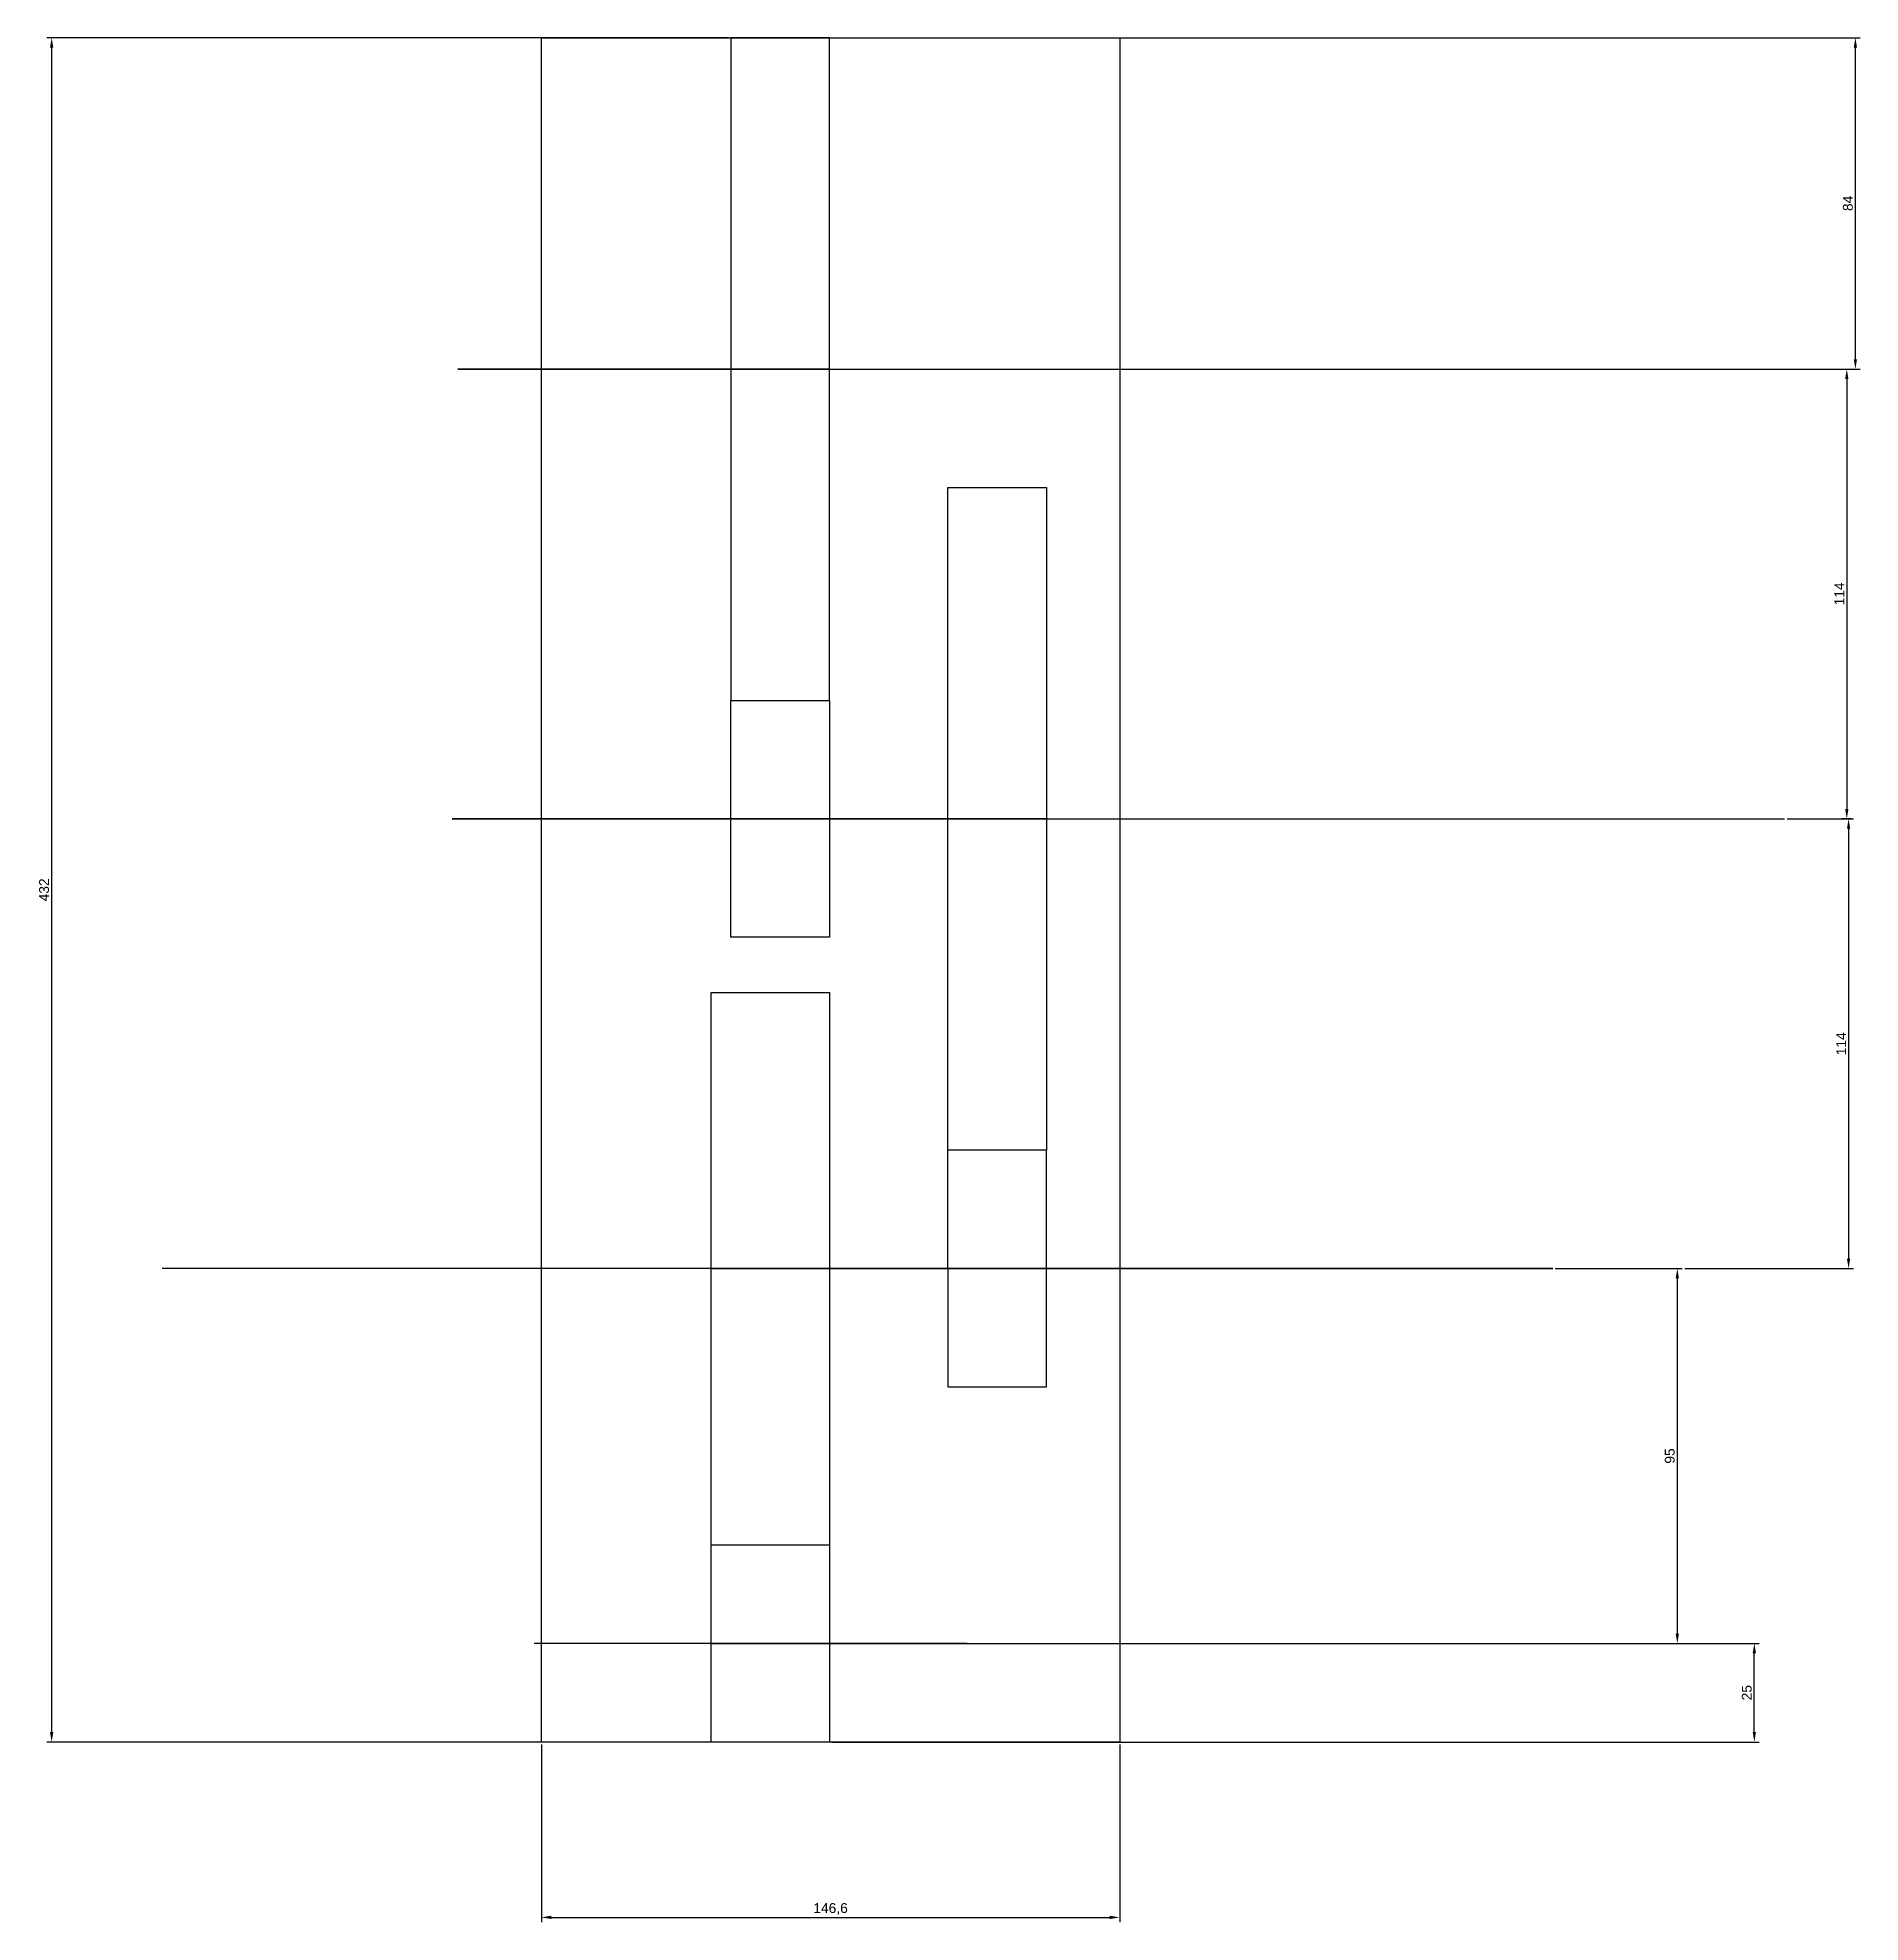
# Model space of a CAD drawing. Header units: millimetres. Extents: x 3093357 to 3093819, y 756222 to 756700.
import ezdxf

# ---------------------------------------------------------------- set-up
doc = ezdxf.new("R2010")
doc.units = ezdxf.units.MM
doc.styles.get("Standard").update_dxf_attribs({"font": 'arial.ttf'})
doc.dimstyles.new('ISO-25', dxfattribs={"dimtxt": 2.5, "dimasz": 2.5, "dimexe": 1.25, "dimexo": 0.625, "dimtad": 1, "dimtxsty": 'Standard', "dimcen": 2.5, "dimadec": 0, "dimazin": 0, "dimtfac": 1, "dimtmove": 0, "dimatfit": 3, "dimfxl": 1, "dimarcsym": 0})

# ---------------------------------------------------------------- blocks, each defined once
blk = doc.blocks.new('*D7')
at = {"color": 0, "lineweight": -2, "transparency": 16777216}
for p, q in [((3093558.45, 756292.58), (3093793.55, 756292.58)), ((3093792.3, 756270.08), (3093792.3, 756290.08)), ((3093558.45, 756267.58), (3093793.55, 756267.58))]:
    blk.add_line(p, q, dxfattribs=at)
at = {"color": 0, "transparency": 16777216}
for points in [[(3093791.88, 756290.08), (3093792.72, 756290.08), (3093792.3, 756292.58)], [(3093791.88, 756270.08), (3093792.72, 756270.08), (3093792.3, 756267.58)]]:
    blk.add_solid(points, dxfattribs=at)
at = {"layer": 'Defpoints', "color": 0, "transparency": 16777216}
for p in [(3093557.82, 756292.58), (3093792.3, 756292.58), (3093557.82, 756267.58)]:
    blk.add_point(p, dxfattribs=at)
at = {"color": 0, "transparency": 16777216, "insert": (3093790.4, 756280.08), "char_height": 2.5, "attachment_point": 5, "rotation": 90}
blk.add_mtext('25', dxfattribs=at)
blk = doc.blocks.new('*D9')
at = {"color": 0, "lineweight": -2, "transparency": 16777216}
for p, q in [((3093741.8, 756387.58), (3093774.02, 756387.58)), ((3093772.77, 756385.08), (3093772.77, 756295.08)), ((3093558.45, 756292.58), (3093774.02, 756292.58))]:
    blk.add_line(p, q, dxfattribs=at)
at = {"color": 0, "transparency": 16777216}
for points in [[(3093772.35, 756385.08), (3093773.19, 756385.08), (3093772.77, 756387.58)], [(3093772.35, 756295.08), (3093773.19, 756295.08), (3093772.77, 756292.58)]]:
    blk.add_solid(points, dxfattribs=at)
at = {"layer": 'Defpoints', "color": 0, "transparency": 16777216}
for p in [(3093741.17, 756387.58), (3093557.82, 756292.58), (3093772.77, 756292.58)]:
    blk.add_point(p, dxfattribs=at)
at = {"color": 0, "transparency": 16777216, "insert": (3093770.87, 756340.08), "char_height": 2.5, "attachment_point": 5, "rotation": 90}
blk.add_mtext('95', dxfattribs=at)
blk = doc.blocks.new('*D10')
at = {"color": 0, "lineweight": -2, "transparency": 16777216}
for p, q in [((3093800.61, 756501.58), (3093817.45, 756501.58)), ((3093816.2, 756499.08), (3093816.2, 756390.08)), ((3093774.65, 756387.58), (3093817.45, 756387.58))]:
    blk.add_line(p, q, dxfattribs=at)
at = {"color": 0, "transparency": 16777216}
for points in [[(3093815.78, 756499.08), (3093816.61, 756499.08), (3093816.2, 756501.58)], [(3093815.78, 756390.08), (3093816.61, 756390.08), (3093816.2, 756387.58)]]:
    blk.add_solid(points, dxfattribs=at)
at = {"layer": 'Defpoints', "color": 0, "transparency": 16777216}
for p in [(3093799.98, 756501.58), (3093774.02, 756387.58), (3093816.2, 756387.58)]:
    blk.add_point(p, dxfattribs=at)
at = {"color": 0, "transparency": 16777216, "insert": (3093814.32, 756444.58), "char_height": 2.5, "attachment_point": 5, "rotation": 90}
blk.add_mtext('114', dxfattribs=at)
blk = doc.blocks.new('*D11')
at = {"color": 0, "lineweight": -2, "transparency": 16777216}
for p, q in [((3093787.69, 756615.58), (3093817, 756615.58)), ((3093815.75, 756613.08), (3093815.75, 756504.08)), ((3093816.82, 756501.58), (3093814.5, 756501.58))]:
    blk.add_line(p, q, dxfattribs=at)
at = {"color": 0, "transparency": 16777216}
for points in [[(3093815.33, 756613.08), (3093816.16, 756613.08), (3093815.75, 756615.58)], [(3093815.33, 756504.08), (3093816.16, 756504.08), (3093815.75, 756501.58)]]:
    blk.add_solid(points, dxfattribs=at)
at = {"layer": 'Defpoints', "color": 0, "transparency": 16777216}
for p in [(3093787.07, 756615.58), (3093815.75, 756501.58), (3093817.45, 756501.58)]:
    blk.add_point(p, dxfattribs=at)
at = {"color": 0, "transparency": 16777216, "insert": (3093813.87, 756558.58), "char_height": 2.5, "attachment_point": 5, "rotation": 90}
blk.add_mtext('114', dxfattribs=at)
blk = doc.blocks.new('*D12')
at = {"color": 0, "lineweight": -2, "transparency": 16777216}
for p, q in [((3093533.45, 756699.58), (3093819.17, 756699.58)), ((3093817.92, 756618.08), (3093817.92, 756697.08)), ((3093533.45, 756615.58), (3093819.17, 756615.58))]:
    blk.add_line(p, q, dxfattribs=at)
at = {"color": 0, "transparency": 16777216}
for points in [[(3093817.51, 756697.08), (3093818.34, 756697.08), (3093817.92, 756699.58)], [(3093817.51, 756618.08), (3093818.34, 756618.08), (3093817.92, 756615.58)]]:
    blk.add_solid(points, dxfattribs=at)
at = {"layer": 'Defpoints', "color": 0, "transparency": 16777216}
for p in [(3093532.82, 756699.58), (3093817.92, 756699.58), (3093532.82, 756615.58)]:
    blk.add_point(p, dxfattribs=at)
at = {"color": 0, "transparency": 16777216, "insert": (3093816.02, 756657.58), "char_height": 2.5, "attachment_point": 5, "rotation": 90}
blk.add_mtext('84', dxfattribs=at)
blk = doc.blocks.new('*D13')
at = {"color": 0, "lineweight": -2, "transparency": 16777216}
for p, q in [((3093532.2, 756699.58), (3093359.35, 756699.58)), ((3093360.6, 756697.08), (3093360.6, 756270.08)), ((3093527.2, 756267.58), (3093359.35, 756267.58))]:
    blk.add_line(p, q, dxfattribs=at)
at = {"color": 0, "transparency": 16777216}
for points in [[(3093360.18, 756697.08), (3093361.02, 756697.08), (3093360.6, 756699.58)], [(3093360.18, 756270.08), (3093361.02, 756270.08), (3093360.6, 756267.58)]]:
    blk.add_solid(points, dxfattribs=at)
at = {"layer": 'Defpoints', "color": 0, "transparency": 16777216}
for p in [(3093532.82, 756699.58), (3093360.6, 756267.58), (3093527.82, 756267.58)]:
    blk.add_point(p, dxfattribs=at)
at = {"color": 0, "transparency": 16777216, "insert": (3093358.7, 756483.58), "char_height": 2.5, "attachment_point": 5, "rotation": 90}
blk.add_mtext('432', dxfattribs=at)
blk = doc.blocks.new('*D14')
at = {"color": 0, "lineweight": -2, "transparency": 16777216}
for p, q in [((3093484.79, 756266.96), (3093484.79, 756221.88)), ((3093631.39, 756266.96), (3093631.39, 756221.88)), ((3093487.29, 756223.13), (3093628.89, 756223.13))]:
    blk.add_line(p, q, dxfattribs=at)
at = {"color": 0, "transparency": 16777216}
for points in [[(3093487.29, 756223.55), (3093487.29, 756222.72), (3093484.79, 756223.13)], [(3093628.89, 756223.55), (3093628.89, 756222.72), (3093631.39, 756223.13)]]:
    blk.add_solid(points, dxfattribs=at)
at = {"layer": 'Defpoints', "color": 0, "transparency": 16777216}
for p in [(3093484.79, 756267.58), (3093631.39, 756267.58), (3093631.39, 756223.13)]:
    blk.add_point(p, dxfattribs=at)
at = {"color": 0, "transparency": 16777216, "insert": (3093558.09, 756225.26), "char_height": 2.5, "attachment_point": 5}
blk.add_mtext('146,6', dxfattribs=at)

msp = doc.modelspace()

# ---------------------------------------------------------------- linework, layer by layer
for p, q in [((3093557.82, 756699.58), (3093532.82, 756699.58)), ((3093532.82, 756699.58), (3093532.82, 756531.58)), ((3093557.82, 756531.58), (3093557.82, 756699.58)), ((3093557.82, 756615.58), (3093463.597, 756615.58)), ((3093463.597, 756615.58), (3093787.069, 756615.58)), ((3093587.82, 756417.58), (3093587.82, 756585.58)), ((3093587.82, 756585.58), (3093612.82, 756585.58)), ((3093612.82, 756585.58), (3093612.82, 756417.58)), ((3093532.82, 756471.58), (3093532.82, 756531.58)), ((3093532.82, 756531.58), (3093557.82, 756531.58)), ((3093557.82, 756531.58), (3093557.82, 756501.58)), ((3093612.82, 756501.58), (3093462.145, 756501.58)), ((3093462.145, 756501.58), (3093799.983, 756501.58)), ((3093587.82, 756501.58), (3093557.82, 756501.58)), ((3093557.82, 756501.58), (3093557.82, 756471.58)), ((3093557.82, 756471.58), (3093532.82, 756471.58)), ((3093527.82, 756317.58), (3093527.82, 756457.58)), ((3093527.82, 756457.58), (3093557.82, 756457.58)), ((3093557.82, 756457.58), (3093557.82, 756330.071)), ((3093612.82, 756417.58), (3093587.82, 756417.58)), ((3093587.82, 756387.58), (3093587.82, 756417.58)), ((3093612.82, 756357.58), (3093612.82, 756417.58)), ((3093741.172, 756387.58), (3093388.629, 756387.58)), ((3093527.82, 756387.58), (3093741.172, 756387.58)), ((3093557.82, 756387.58), (3093587.82, 756387.58)), ((3093587.82, 756387.58), (3093587.82, 756357.58)), ((3093587.82, 756357.58), (3093612.82, 756357.58)), ((3093557.82, 756330.071), (3093557.82, 756317.58)), ((3093527.82, 756317.58), (3093557.82, 756317.58)), ((3093527.82, 756267.58), (3093527.82, 756317.58)), ((3093557.82, 756317.58), (3093557.82, 756267.58)), ((3093592.693, 756292.58), (3093482.927, 756292.58)), ((3093527.82, 756292.58), (3093592.693, 756292.58)), ((3093557.82, 756267.58), (3093527.82, 756267.58))]:
    msp.add_line(p, q)
msp.add_lwpolyline([(3093631.389, 756267.58), (3093484.786, 756267.58), (3093484.786, 756699.58), (3093631.389, 756699.58)], close=True)

# ---------------------------------------------------------------- dimensions: what is measured, and where the dimension line sits
for base, p1, p2, picture, middle in [((3093360.601, 756267.58), (3093532.82, 756699.58), (3093527.82, 756267.58), '*D13', (3093358.699, 756483.58)), ((3093817.922, 756699.58), (3093532.82, 756615.58), (3093532.82, 756699.58), '*D12', (3093816.021, 756657.58)), ((3093815.748, 756501.58), (3093787.069, 756615.58), (3093817.448, 756501.58), '*D11', (3093813.868, 756558.58)), ((3093816.198, 756387.58), (3093799.983, 756501.58), (3093774.021, 756387.58), '*D10', (3093814.318, 756444.58)), ((3093772.771, 756292.58), (3093741.172, 756387.58), (3093557.82, 756292.58), '*D9', (3093770.87, 756340.08)), ((3093792.301, 756292.58), (3093557.82, 756267.58), (3093557.82, 756292.58), '*D7', (3093790.4, 756280.08))]:
    dim = msp.add_linear_dim(base=base, p1=p1, p2=p2, angle=90, dimstyle='ISO-25')
    dim.commit()
    dim.dimension.update_dxf_attribs({"geometry": picture, "text_midpoint": middle})
dim = msp.add_linear_dim(base=(3093631.389, 756223.134), p1=(3093484.786, 756267.58), p2=(3093631.389, 756267.58), dimstyle='ISO-25')
dim.commit()
dim.dimension.update_dxf_attribs({"geometry": '*D14', "text_midpoint": (3093558.088, 756225.262)})

doc.saveas('drawing.dxf')
